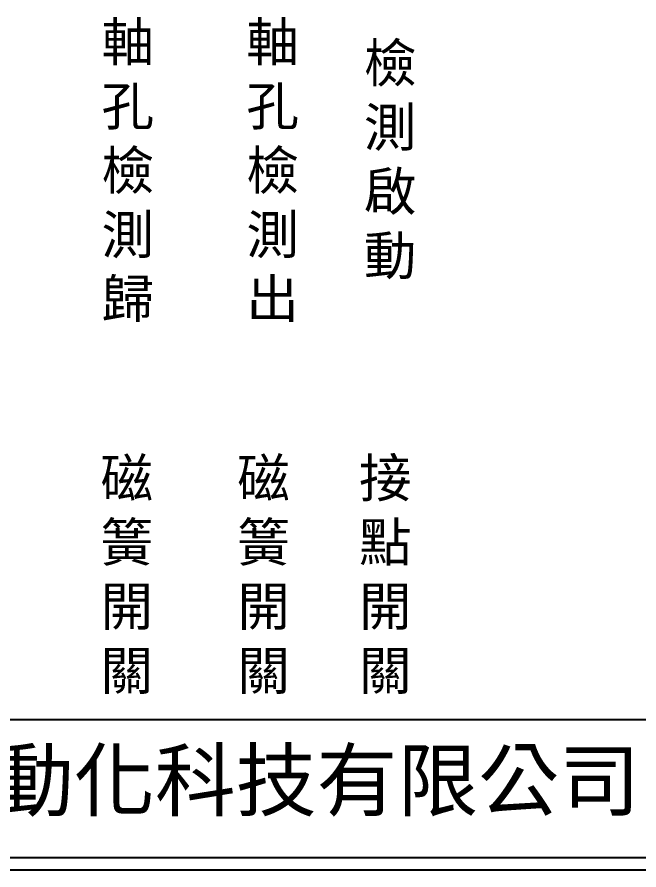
# Model space of a CAD drawing. Extents: x 275 to 562, y 265 to 469.
# Drawn here: x 340.5 to 403.4, y 264.9 to 351.3 of the extents above; entities that cross this region are included whole.
import ezdxf

# ---------------------------------------------------------------- set-up
doc = ezdxf.new("R2010")
doc.units = 0
doc.layers.add('圖框層', color=7, linetype='CONTINUOUS')
doc.layers.add('標尺寸層', color=3, linetype='CONTINUOUS')
doc.styles.add('CNS', font='romanc.shx', dxfattribs={"bigfont": 'chineset.shx'})
doc.styles.add('STSL', font='kaiu.ttf')

msp = doc.modelspace()

# ---------------------------------------------------------------- linework, layer by layer
at = {"layer": '圖框層', "color": 7}
for p, q in [((276.148, 280.195), (560.648, 280.195)), ((276.148, 266.195), (560.648, 266.195)), ((274.898, 264.945), (561.898, 264.945))]:
    msp.add_line(p, q, dxfattribs=at)

# ---------------------------------------------------------------- texts
at = {"layer": '圖框層', "color": 4, "style": 'STSL'}
msp.add_text('泓陞自動化科技有限公司', height=6, dxfattribs=at).set_placement((313.501, 271.022))
at = {"layer": '標尺寸層', "color": 7, "char_height": 3.9, "width": 4.96081, "attachment_point": 5, "style": 'CNS'}
for s, insert in [('{\\fDFKai-SB|b0|i0|c136|p65;軸孔檢測歸}', (351.678, 335.579)), ('{\\fDFKai-SB|b0|i0|c136|p65;軸孔檢測出}', (366.341, 335.579)), ('{\\fDFKai-SB|b0|i0|c136|p65;\\H1x;檢測啟動}', (378.239, 336.677)), ('{\\fDFKai-SB|b0|i0|c136|p65;磁簧開關}', (351.581, 294.665)), ('{\\fDFKai-SB|b0|i0|c136|p65;磁簧開關}', (365.424, 294.665)), ('{\\fDFKai-SB|b0|i0|c136|p65;接點開關}', (377.746, 294.665))]:
    msp.add_mtext(s, dxfattribs=dict(at, insert=insert))

doc.saveas('drawing.dxf')
